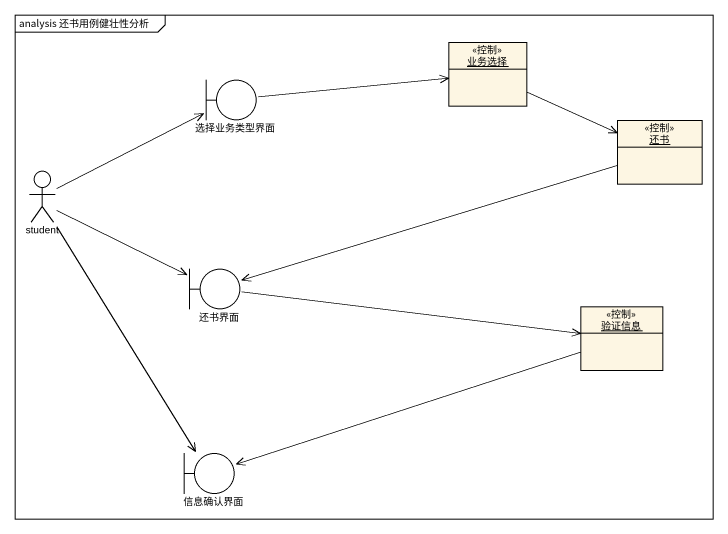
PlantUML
@startuml
mainframe analysis 还书用例健壮性分析
allowmixing
hide circle
hide empty members
object 业务选择 <<控制>>
boundary 选择业务类型界面
object 还书 <<控制>>
actor student
boundary 还书界面
object 验证信息 <<控制>>
boundary 信息确认界面
业务选择 -right-> 还书
选择业务类型界面 -right-> 业务选择
还书 -left-> 还书界面
student -right-> 选择业务类型界面
student -right-> 还书界面
student --> 信息确认界面
还书界面 -right-> 验证信息
验证信息 -left-> 信息确认界面
@enduml
